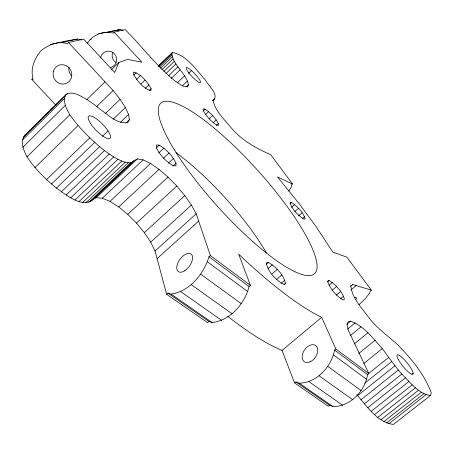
<?xml version="1.0" encoding="UTF-8"?>
<svg xmlns="http://www.w3.org/2000/svg" width="454" height="454" viewBox="0 0 454 454"><rect width="100%" height="100%" fill="white"/><g stroke="black" fill="none" stroke-linecap="round" stroke-linejoin="round"><path stroke-width="0.68" d="M55.904 105.232L31.842 79.461L32.972 78.321C30.242 68.628 34.572 58.543 40.633 51.013C47.908 44.974 57.93 40.559 67.351 43.72L68.514 42.551L113.125 90.539L120.083 99.318L125.372 107.496L128.578 114.465L129.407 119.669L127.727 122.654C116.916 124.192 108.262 114.766 100.028 109.176C95.828 105.691 91.464 102.405 86.85 99.477C80.806 96.362 72.861 90.346 66.04 94.46L24.647 135.4C20.061 141.881 23.597 150.609 27.002 156.812C34.856 168.894 45.366 178.938 56.375 188.132C65.353 193.977 81.357 208.369 92.315 199.993L133.958 160.727L137.426 158.894L143.112 159.859L150.507 163.468L159.008 169.365L167.986 177.083L176.788 186.038L184.789 195.595L191.423 205.077L196.19 213.794L210.361 255.528L250.455 285.384L249.093 286.565C244.57 303.692 230.496 320.473 212.075 322.561L208.783 321.426L167.986 293.102L166.641 294.294L207.455 322.573L208.783 321.426M175.993 163.162L175.931 165.841L173.246 165.738C165.943 161.59 159.865 155.143 156.301 147.527L156.499 144.951L159.28 145.189C166.442 149.349 172.412 155.682 175.993 163.162L172.889 166.045M151.097 88.7L150.893 90.635C142.97 88.405 137.227 80.857 133.334 73.9L133.646 72.044C141.495 74.399 147.181 81.788 151.097 88.7L149.054 90.664M329.468 405.218L328.214 406.228L294.555 382.909L295.832 381.859L329.468 405.218L332.969 406.602C350.369 406.693 364.897 391.053 367.57 374.59L368.858 373.557L348.559 330.801L347.128 325.229L347.86 321.954L350.624 321.165C364.034 326.063 373.075 338.264 382.251 348.598C388.715 357.133 394.674 366.06 401.841 374.045C410.155 382.245 418.1 393.499 430.358 395.582L431.3 392.841C424.342 374.164 411.103 358.388 397.233 344.308C387.415 335.489 376.531 327.788 368.444 317.17C361.662 307.551 351.742 297.983 350.902 285.679L352.724 284.516L371.355 290.168L370.333 291.02L369.777 292.853L365.515 298.511L358.972 304.668M295.832 381.859L299.282 383.187C317 382.722 331.409 366.736 334.575 350.074L335.881 349.001L321.642 317.352A182.565 42.931 47.9 0 1 238.656 254.121L250.455 285.384M133.958 160.727C130.871 164.314 125.548 162.379 121.808 161.051C113.636 157.583 106.435 152.26 99.602 146.67C88.632 137.102 78.116 126.836 69.854 114.794C66.636 108.994 62.056 100.924 66.04 94.46M167.986 293.102L171.186 294.135C189.789 291.309 203.835 273.966 208.976 256.754L210.361 255.528M87.321 43.459C92.196 34.941 103.643 30.367 113.04 33.142L114.05 32.138L125.168 29.595C141.994 46.507 156.426 65.949 175.079 80.971C178.961 83.292 182.775 87.344 187.667 86.782L188.438 84.807C186.225 72.822 172.389 65.274 171.907 52.993L172.56 52.465C187.088 55.36 196.202 70.007 205.741 80.437C208.25 85.761 219.957 94.988 212.835 100.675M114.05 32.138L141.886 62.17L127.568 59.4L118.869 62.431L114.697 72.526L83.644 39.089L68.514 42.551M288.852 191.123L291.326 186.946L291.593 184.869L292.524 184.035L270.788 154.763C256.249 148.31 242.061 140.621 231.631 128.295C224.611 119.845 215.65 111.61 213.057 100.572L214.901 98.739M45.054 115.764L48.572 112.286M50.576 110.299L53.589 107.326M55.598 105.339L58.112 102.854M61.12 99.874L62.629 98.387M66.647 94.415L67.652 93.422M23.381 137.261L64.996 96.106M22.711 139.684L64.559 98.331M22.745 147.323L65.166 105.515M111.332 69.837L118.869 62.431M27.002 156.812L69.854 114.794M86.975 99.466L105.005 81.794M96.554 106.684L113.125 90.539M34.862 167.634L77.997 125.627M133.743 75.131L136.245 72.691M136.365 79.563L140.422 75.625M105.447 113.494L120.083 99.318M158.338 66.119L171.907 52.993M158.287 66.273L172.56 52.465M158.514 66.602L171.635 53.913M141.007 83.984L145.064 80.057M159.592 66.976L171.743 55.223M160.551 68.196L172.242 56.903M46.586 179.551L89.83 137.8M161.902 69.763L173.127 58.929M113.171 119.26L125.372 107.496M145.399 88.263L148.963 84.83M163.82 71.454L174.387 61.273M165.903 73.605L175.999 63.889M51.444 184.012L94.693 142.391M102.462 136.268L108.052 130.894M168.326 75.983L177.94 66.744M120.48 122.245L128.578 114.465M56.375 188.132L99.602 146.67M171.05 78.536L180.181 69.78M125.832 123.102L129.407 119.669M61.29 191.838L104.465 150.558M177.366 82.764L184.511 75.937M188.461 73.463L191.509 70.552M66.108 195.072L109.198 153.991M182.292 85.897L187.343 81.084M186.401 86.742L188.438 84.807M70.739 197.779L113.716 156.914M75.103 199.913L117.944 159.28M79.132 201.457L121.808 161.051M82.759 202.382L125.253 162.214M85.931 202.688L128.227 162.759M88.604 202.382L130.69 162.685M90.743 201.474L132.608 161.999M92.315 199.993L96.242 197.706L137.426 158.894M96.242 197.706L102.315 198.216L143.112 159.859M156.187 148.095L159.28 145.189M212.625 100.589L214.152 99.159M203.103 111.082L205.157 109.159C210.594 112.785 215.202 117.722 218.38 123.443L218.544 125.355L216.654 125.06C211.133 121.422 206.468 116.423 203.29 110.628L203.199 108.778L205.157 109.159M158.735 152.941L163.866 148.135M102.315 198.216L110.01 201.394L150.507 163.468M205.543 114.51L208.613 111.639M163.4 158.247L169.047 152.975M209.073 118.886L212.654 115.543M110.01 201.394L118.71 206.922L159.008 169.365M168.326 163.247L173.473 158.457M213.142 122.716L216.218 119.856M216.32 125.355L218.38 123.443M118.71 206.922L127.756 214.35L167.986 177.083M166.641 294.294L155.052 251.022L150.671 242.141L144.327 232.607L136.501 223.124L176.788 186.038M144.327 232.607L184.789 195.595M150.671 242.141L191.423 205.077M155.052 251.022L196.19 213.794M157.101 258.593L198.687 221.087M289.953 203.84L291.53 202.45C297.376 206.491 303.164 212.029 305.23 218.976L303.811 219.18C297.926 215.156 292.03 209.578 290.038 202.569L291.53 202.45M291.428 207.353L294.629 204.55M294.777 211.547L298.505 208.284M298.42 215.945L302.154 212.676M302.506 218.425L304.617 216.586M266.226 264.285L268.348 262.446C276.18 266.992 283.619 274.534 285.498 283.614L284.425 284.527M268.07 268.49L272.36 264.778M271.929 273.978L277.286 269.353M276.469 279.596L281.843 274.976M281.117 283.381L284.851 280.186M327.447 281.877L329.059 280.515C335.977 284.737 342.095 291.445 344.484 299.277L343.133 299.986C336.153 295.798 329.927 289.011 327.623 281.111L329.059 280.515M329.127 285.203L332.334 282.502M332.232 290.157L336.579 286.508M336.391 295.089L340.682 291.496M350.556 286.332L352.724 284.516M340.341 298.863L343.576 296.161M350.851 290.055L356.231 285.56M294.555 382.909L282.025 350.414L321.642 317.352M346.839 324.292L350.624 321.165M347.526 329.139L355.147 322.862M350.21 335.744L361.055 326.84M354.154 343.996L367.882 332.776M358.632 353.615L375.118 340.211M363.767 363.541L382.251 348.598M367.417 374.493L388.749 357.343M364.863 383.114L391.757 361.549M430.358 395.582L393.414 424.45C377.41 422.447 367.502 406.801 357.553 395.712L394.974 365.782M360.851 399.889L398.357 369.976M364.267 403.929L401.841 374.045M367.74 407.76L405.36 377.915M412.022 374.13L413.123 373.256M371.219 411.313L408.855 381.53M374.629 414.519L412.26 384.816M377.915 417.339L415.518 387.722M381.025 419.706L418.577 390.19M383.897 421.596L421.374 392.188M386.485 422.975L423.871 393.675M388.749 423.82L426.022 394.645M24.647 135.4L26.02 134.452M118.102 30.305L120.026 29.55L123.006 30.27M285.498 283.614L283.568 284.306C275.657 279.812 268.036 272.162 266.316 262.997L268.348 262.446M31.842 79.461L33.176 79.047M89.983 39.43L91.322 39.118M62.289 42.477L77.702 39.027L81.323 39.912M108.693 32.086L120.026 29.55L98.552 33.806M50.525 44.469L66.477 40.928L77.702 39.027M292.524 184.035L277.456 176.935L298.868 203.279L316.154 226.705L332.816 252.066L346.828 257.151L371.355 290.168M171.186 294.135L212.075 322.561M299.282 383.187L332.969 406.602M180.851 291.701L221.807 320.45M309.089 381.712L342.776 405.354M191.248 284.692L232.113 313.805M319.145 375.821L352.724 399.741M200.674 274.188L241.301 303.658M327.811 366.412L361.185 390.622M207.574 261.924L247.856 291.667M333.667 355.022L366.781 379.47M335.881 349.001L368.858 373.557M208.976 256.754L249.093 286.565M334.575 350.074L367.57 374.59M127.756 214.35L136.501 223.124M356.776 394.651L357.553 395.712M282.025 350.414A180.403 50.377 47.9 0 1 227.76 316.307M115.94 62.533A8.041 7.69 67.2 0 1 112.859 52.136M100.584 58.038A8.388 8.002 66.4 0 1 108.614 51.115A8.388 8.002 66.4 0 1 116.582 58.674A8.388 8.002 66.4 0 1 110.617 67.561M175.97 152.612A113.472 31.666 48 0 1 266.294 252.606M354.841 297.381A7.82 2.321 -35.6 0 1 356.027 299.385M71.454 75.699A9.341 8.847 64.6 0 1 68.991 67.271M174.205 149.548A114.822 26.979 48 0 0 310.814 275.487A114.822 26.979 48 0 0 228.169 140.382A114.822 26.979 48 0 0 174.205 149.548M310.757 361.537A9.886 6.566 -55.4 0 0 316.194 346.044A9.886 6.566 -55.4 0 0 302.778 353.252A9.886 6.566 -55.4 0 0 310.757 361.537M398.181 359.307A12.434 2.707 50.9 0 0 412.215 374.363A12.434 2.707 50.9 0 0 404.667 360.039A12.434 2.707 50.9 0 0 398.181 359.307M184.636 270.811A10.89 5.857 -54.2 0 0 191.548 254.416A10.89 5.857 -54.2 0 0 177.786 263.104A10.89 5.857 -54.2 0 0 184.636 270.811M90.732 123.76A15.408 4.466 45.7 0 0 109.902 138.487A15.408 4.466 45.7 0 0 97.462 119.606A15.408 4.466 45.7 0 0 90.732 123.76M188.421 72.305A10.238 1.986 46.7 0 0 200.356 82.628A10.238 1.986 46.7 0 0 191.412 70.461A10.238 1.986 46.7 0 0 188.421 72.305M53.39 71.477A9.818 9.262 63.9 0 0 64.899 83.871A9.818 9.262 63.9 0 0 69.053 67.828A9.818 9.262 63.9 0 0 53.39 71.477"/></g></svg>
